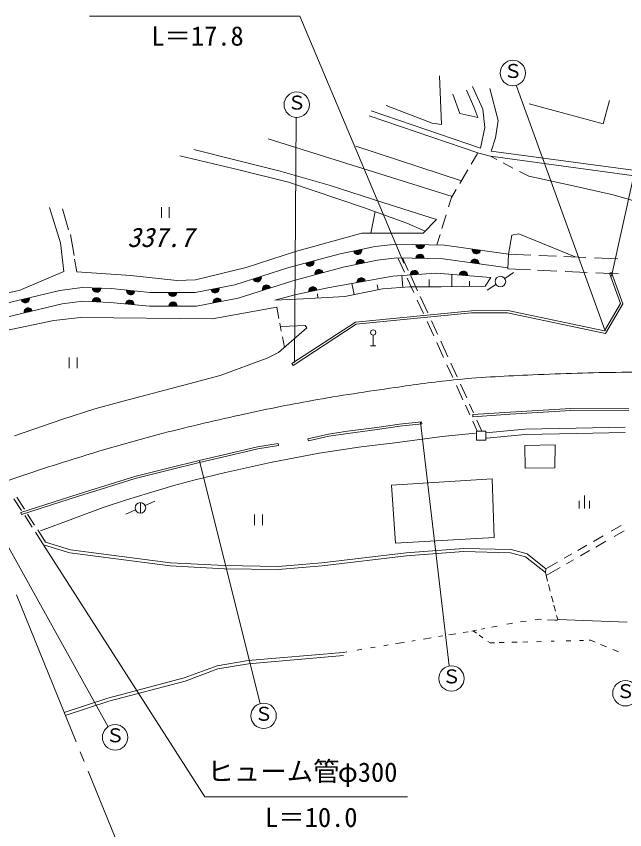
# Model space of a CAD drawing. Units: millimetres, scale not verified. Extents: x 40000 to 680000, y 20000 to 380000.
# Drawn here: x 76899 to 134413, y 261835 to 338687 of the extents above; entities that cross this region are included whole.
import ezdxf
from ezdxf.enums import TextEntityAlignment as Align

# ---------------------------------------------------------------- set-up
doc = ezdxf.new("R2010")
doc.units = ezdxf.units.MM
doc.header["$LTSCALE"] = 1000
for name, color, linetype, lineweight in [('M-BGD', 7, 'Continuous', 13), ('M-BMK', 2, 'Continuous', 13), ('M-BMK-SRVR', 3, 'Continuous', 13), ('M-STR-HTXT', 7, 'Continuous', 13)]:
    doc.layers.add(name, color=color, linetype=linetype, lineweight=lineweight)
doc.styles.add('ＭＳ ゴシック', font='')
doc.styles.get('ＭＳ ゴシック').set_extended_font_data('MS Gothic')

msp = doc.modelspace()

# ---------------------------------------------------------------- linework, layer by layer
at = {"layer": 'M-BGD'}
for p, q in [((116895, 333061), (117082, 328470)), ((121002, 329897), (120026, 332037)), ((118162, 331324), (118832, 329489)), ((120157, 330144), (119444, 331717)), ((121666, 331848), (122437, 328855)), ((132977, 330735), (132371, 328528)), ((110430, 329751), (120784, 326212)), ((116213, 328594), (111869, 330269)), ((120521, 329125), (120157, 330144)), ((121177, 328164), (121002, 329897)), ((132371, 328528), (125366, 330404)), ((110268, 329278), (120622, 325739)), ((118832, 329489), (120521, 329125)), ((117082, 328470), (116213, 328594)), ((120784, 326212), (121177, 328164)), ((122437, 328855), (122210, 327199)), ((118097, 321669), (100708, 327111)), ((122210, 327199), (121779, 325952)), ((97699, 325094), (93684, 326098)), ((118973, 323145), (109010, 326403)), ((121779, 325952), (135204, 324138)), ((92355, 325509), (97940, 324170)), ((101829, 324062), (97699, 325094)), ((119911, 324723), (120499, 325712)), ((121712, 325457), (120622, 325739)), ((121712, 325457), (135097, 323648)), ((122312, 325146), (121712, 325457)), ((123844, 324352), (122931, 324825)), ((97940, 324170), (102642, 323002)), ((106474, 322743), (101829, 324062)), ((118820, 322887), (119596, 324192)), ((125348, 323573), (124470, 324028)), ((129263, 322722), (125348, 323573)), ((102642, 323002), (109710, 320636)), ((111550, 321108), (106474, 322743)), ((118031, 321559), (118492, 322335)), ((133324, 321816), (129263, 322722)), ((117760, 320673), (118031, 321559)), ((140087, 319818), (133324, 321816)), ((81066, 317294), (80034, 320621)), ((81267, 320506), (81840, 318499)), ((90615, 319648), (90615, 320648)), ((91365, 320648), (91365, 319648)), ((109710, 320636), (113813, 319155)), ((116626, 319474), (111550, 321108)), ((110838, 320229), (110422, 318183)), ((117137, 318643), (117534, 319936)), ((113813, 319155), (115557, 318381)), ((115364, 318183), (116626, 319474)), ((103291, 316463), (109571, 318183)), ((109571, 318183), (115364, 318183)), ((82013, 318069), (82357, 316090)), ((116658, 317078), (116961, 318067)), ((123417, 316213), (123744, 317997)), ((123744, 317997), (124395, 318135)), ((124395, 318135), (129734, 315947)), ((81410, 314570), (81066, 317294)), ((107513, 316240), (110825, 316925)), ((110825, 316925), (112796, 317171)), ((112796, 317171), (117367, 317061)), ((117367, 317061), (123417, 316213)), ((98617, 314943), (103291, 316463)), ((102667, 314954), (107513, 316240)), ((111037, 315641), (112861, 315869)), ((112861, 315869), (117261, 315764)), ((112959, 315881), (113586, 314514)), ((123417, 316213), (123357, 314814)), ((123417, 316213), (125545, 316121)), ((126287, 316089), (127960, 316017)), ((128647, 315987), (130751, 315897)), ((131566, 315862), (133765, 315767)), ((82414, 315746), (82615, 314541)), ((107811, 314974), (111037, 315641)), ((113411, 315856), (113957, 314665)), ((117261, 315764), (123361, 314908)), ((77166, 312792), (81410, 314570)), ((82615, 314541), (87719, 314197)), ((93828, 313796), (98617, 314943)), ((97548, 313311), (102667, 314954)), ((103033, 313706), (107811, 314974)), ((116577, 314427), (112486, 314123)), ((121763, 314001), (116577, 314427)), ((123074, 313915), (123894, 314485)), ((123357, 314814), (125491, 314722)), ((126157, 314693), (128004, 314614)), ((128773, 314581), (130857, 314491)), ((131681, 314455), (133809, 314363)), ((132984, 314421), (133172, 314489)), ((134011, 311554), (132984, 314421)), ((134230, 311533), (133172, 314489)), ((87719, 314197), (92078, 313738)), ((92078, 313738), (93828, 313796)), ((97870, 312049), (103033, 313706)), ((112486, 314123), (106509, 313058)), ((113352, 314187), (113444, 313083)), ((113851, 313937), (114469, 312591)), ((114181, 314177), (114830, 312761)), ((115938, 313803), (115938, 313134)), ((118067, 314304), (118084, 313149)), ((119740, 313651), (119747, 313173)), ((121231, 313195), (121763, 314001)), ((73008, 311932), (77166, 312792)), ((74498, 311231), (81014, 312791)), ((81014, 312791), (83121, 313065)), ((83121, 313065), (85859, 312955)), ((85859, 312955), (89555, 312599)), ((93825, 312599), (97548, 313311)), ((106509, 313058), (103361, 312389)), ((107969, 312221), (111513, 312921)), ((108619, 313434), (108825, 312390)), ((111011, 313316), (111105, 312841)), ((111513, 312921), (114053, 313134)), ((114053, 313134), (117064, 313134)), ((117064, 313134), (121231, 313195)), ((122244, 313355), (121394, 312825)), ((89555, 312599), (93825, 312599)), ((93948, 311299), (97870, 312049)), ((103361, 312389), (101354, 311872)), ((104045, 311978), (107969, 312221)), ((105384, 312450), (105408, 312063)), ((115082, 312214), (115797, 310654)), ((74804, 309967), (81249, 311511)), ((81249, 311511), (83180, 311761)), ((83180, 311761), (85771, 311658)), ((85771, 311658), (89492, 311299)), ((89492, 311299), (93948, 311299)), ((101354, 311872), (104045, 311978)), ((114807, 311852), (115384, 310596)), ((132498, 308957), (134011, 311554)), ((132599, 308732), (134230, 311533)), ((101518, 311197), (95426, 310100)), ((101719, 310146), (101518, 311197)), ((108973, 309799), (119916, 310855)), ((109042, 309604), (119926, 310655)), ((119916, 310855), (123354, 310883)), ((119926, 310655), (123334, 310683)), ((123334, 310683), (132599, 308732)), ((123354, 310883), (132498, 308957)), ((80449, 309932), (67459, 307254)), ((82966, 310226), (80449, 309932)), ((95426, 310100), (82966, 310226)), ((102957, 305874), (108973, 309799)), ((115727, 309848), (116353, 308483)), ((116134, 309919), (116718, 308647)), ((101674, 306911), (104371, 309239)), ((101953, 308928), (101804, 309703)), ((104195, 309473), (101941, 309365)), ((103066, 305706), (109042, 309604)), ((104371, 309239), (104195, 309473)), ((102244, 307403), (102056, 308387)), ((110637, 308563), (110637, 307563)), ((110387, 307563), (110887, 307563)), ((116637, 307865), (117292, 306436)), ((117025, 307978), (117696, 306515)), ((100612, 306379), (101674, 306911)), ((81899, 305457), (81899, 306457)), ((82649, 306457), (82649, 305457)), ((96162, 304752), (100612, 306379)), ((102957, 305874), (103066, 305706)), ((117970, 305919), (118560, 304633)), ((117611, 305742), (118155, 304556)), ((93203, 303953), (96162, 304752)), ((87011, 302338), (93203, 303953)), ((118498, 303807), (119123, 302445)), ((118885, 303924), (119478, 302631)), ((84324, 301593), (87011, 302338)), ((119748, 302042), (120127, 301217)), ((81220, 300595), (84324, 301593)), ((119357, 301935), (119764, 301048)), ((123579, 301293), (120051, 301054)), ((129317, 301629), (123579, 301293)), ((129322, 301429), (123592, 301094)), ((134798, 301597), (129317, 301629)), ((134796, 301397), (129322, 301429)), ((76723, 299047), (81220, 300595)), ((120051, 301054), (120065, 300854)), ((123592, 301094), (120065, 300854)), ((120445, 300524), (120918, 299492)), ((110989, 299847), (108205, 299481)), ((113138, 300145), (110989, 299847)), ((113163, 299947), (111016, 299648)), ((115201, 300377), (113138, 300145)), ((115223, 300178), (113163, 299947)), ((115201, 300377), (115223, 300178)), ((120045, 300436), (120478, 299492)), ((124960, 299679), (129829, 299774)), ((129829, 299774), (134460, 299869)), ((106415, 299200), (104463, 298765)), ((106452, 299003), (104507, 298570)), ((108205, 299481), (106415, 299200)), ((108233, 299283), (106452, 299003)), ((111016, 299648), (108233, 299283)), ((112691, 298387), (117163, 298986)), ((117163, 298986), (120321, 299309)), ((120399, 299492), (120399, 298627)), ((121299, 299492), (120399, 299492)), ((121299, 299333), (124960, 299679)), ((121299, 298627), (121299, 299492)), ((121346, 298836), (124989, 299180)), ((124989, 299180), (129839, 299274)), ((129839, 299274), (134460, 299369)), ((99701, 298007), (101654, 298322)), ((101654, 298322), (101686, 298124)), ((104463, 298765), (104507, 298570)), ((109487, 297995), (112691, 298387)), ((120399, 298627), (121299, 298627)), ((124985, 298125), (127838, 298185)), ((127838, 298185), (127821, 296013)), ((94180, 296728), (97434, 297469)), ((97434, 297469), (99701, 298007)), ((97479, 297274), (99740, 297811)), ((99740, 297811), (101686, 298124)), ((105522, 297396), (109487, 297995)), ((125002, 295996), (124985, 298125)), ((91374, 296032), (94180, 296728)), ((94226, 296534), (97479, 297274)), ((100935, 296520), (105522, 297396)), ((88097, 295202), (91374, 296032)), ((91423, 295838), (94226, 296534)), ((96671, 295598), (100935, 296520)), ((127821, 296013), (125002, 295996)), ((84865, 294214), (88097, 295202)), ((88151, 295009), (91423, 295838)), ((93697, 294860), (96671, 295598)), ((84925, 294023), (88151, 295009)), ((89410, 293638), (91807, 294353)), ((91807, 294353), (93697, 294860)), ((112374, 294391), (121888, 294982)), ((112745, 288909), (112374, 294391)), ((121888, 294982), (122057, 289432)), ((82737, 293535), (84865, 294214)), ((82797, 293344), (84925, 294023)), ((87312, 292993), (89410, 293638)), ((77380, 292006), (76675, 293104)), ((77662, 292122), (76940, 293246)), ((77340, 291809), (82737, 293535)), ((77401, 291618), (82797, 293344)), ((85099, 292278), (87312, 292993)), ((89084, 292455), (89984, 292885)), ((130096, 292921), (130096, 292171)), ((130596, 293421), (130596, 292171)), ((131096, 292171), (131096, 292921)), ((82241, 291195), (85099, 292278)), ((88174, 292045), (87254, 291655)), ((88632, 292739), (88632, 291739)), ((77340, 291809), (77401, 291618)), ((78394, 290429), (77695, 291516)), ((78633, 290612), (77962, 291655)), ((99430, 290620), (99430, 291620)), ((100180, 291620), (100180, 290620)), ((79175, 290065), (82241, 291195)), ((133129, 290040), (134081, 290588)), ((79417, 288837), (78706, 289943)), ((79669, 288999), (78925, 290157)), ((133424, 289541), (134366, 290079)), ((79669, 288999), (82033, 288291)), ((122057, 289432), (112745, 288909)), ((131450, 289075), (132366, 289602)), ((131680, 288543), (132637, 289090)), ((79583, 288712), (81970, 287997)), ((82033, 288291), (91464, 287063)), ((113752, 288000), (119179, 288413)), ((119179, 288413), (123670, 288303)), ((123670, 288303), (125185, 287890)), ((129970, 288223), (130830, 288718)), ((130221, 287708), (131083, 288201)), ((81970, 287997), (91437, 286764)), ((105790, 287063), (113752, 288000)), ((105821, 286765), (113781, 287701)), ((113781, 287701), (119187, 288113)), ((119187, 288113), (123626, 288004)), ((123626, 288004), (125046, 287616)), ((125046, 287616), (126920, 286123)), ((125185, 287890), (126948, 286485)), ((128675, 287478), (129402, 287896)), ((91437, 286764), (96578, 286488)), ((91464, 287063), (96589, 286788)), ((96589, 286788), (101658, 286705)), ((101658, 286705), (105790, 287063)), ((101668, 286405), (105821, 286765)), ((126948, 286485), (128051, 287119)), ((128917, 286962), (129579, 287341)), ((96578, 286488), (101668, 286405)), ((126948, 286485), (126920, 286123)), ((126920, 286123), (127126, 285333)), ((126989, 285859), (128309, 286614)), ((127211, 285007), (127376, 284376)), ((127496, 283916), (127651, 283323)), ((127719, 283063), (127867, 282498)), ((127976, 282081), (128077, 281691)), ((123256, 281250), (123670, 281333)), ((123670, 281333), (123791, 281351)), ((124575, 281465), (125097, 281541)), ((125961, 281667), (126314, 281719)), ((126314, 281719), (126539, 281708)), ((127105, 281681), (127811, 281647)), ((127811, 281647), (128050, 281636)), ((128077, 281691), (134634, 281443)), ((119604, 280537), (119145, 280461)), ((120088, 280617), (119957, 280595)), ((120088, 280617), (120407, 280680)), ((120402, 280395), (120088, 280617)), ((120877, 280774), (121198, 280839)), ((121850, 280969), (122348, 281069)), ((116125, 279963), (115390, 279842)), ((117233, 280146), (116816, 280077)), ((118460, 280348), (117800, 280239)), ((120992, 279978), (120650, 280220)), ((110816, 279088), (110392, 279018)), ((112042, 279290), (111629, 279222)), ((113601, 279547), (112749, 279407)), ((114619, 279715), (114285, 279660)), ((121686, 279487), (121479, 279633)), ((122112, 279498), (121686, 279487)), ((123018, 279522), (122538, 279509)), ((124234, 279554), (123740, 279541)), ((125266, 279580), (124771, 279568)), ((126538, 279614), (126071, 279601)), ((127740, 279645), (127471, 279638)), ((129322, 279686), (128870, 279674)), ((130509, 279717), (130128, 279707)), ((131190, 279735), (131060, 279732)), ((131618, 279556), (131190, 279735)), ((132678, 279113), (132136, 279340)), ((98823, 277818), (107809, 278592)), ((98861, 277521), (107834, 278293)), ((108143, 278647), (107809, 278592)), ((109575, 278883), (109108, 278807)), ((133367, 278826), (133278, 278863)), ((133825, 278638), (133367, 278826)), ((95877, 277319), (98823, 277818)), ((95955, 277028), (98861, 277521)), ((92782, 276171), (95877, 277319)), ((92873, 275885), (95955, 277028)), ((85569, 274274), (92782, 276171)), ((85654, 273986), (92873, 275885)), ((81440, 272910), (85569, 274274)), ((81534, 272625), (85654, 273986))]:
    msp.add_line(p, q, dxfattribs=at)
for centre, radius in [((122661, 313625), 500), ((110637, 308813), 250), ((88632, 292239), 500)]:
    msp.add_circle(centre, radius, dxfattribs=at)
for centre, radius, start, end in [((109169, 316582), 400, 191.67371, 11.67371), ((109169, 316582), 400, 191.67371, 11.67371), ((109169, 316582), 350, 191.67371, 11.67371), ((109169, 316582), 300, 191.67371, 11.67371), ((109169, 316582), 250, 191.67371, 11.67371), ((115082, 317116), 400, 178.62791, 358.62791), ((115082, 317116), 400, 178.62791, 358.62791), ((115082, 317116), 350, 178.62791, 358.62791), ((115082, 317116), 300, 178.62791, 358.62791), ((115082, 317116), 250, 178.62791, 358.62791), ((115082, 317116), 200, 178.62791, 358.62791), ((115082, 317116), 150, 178.62791, 358.62791), ((115082, 317116), 100, 178.62791, 358.62791), ((115082, 317116), 50, 178.62791, 358.62791), ((120392, 316637), 400, 172.01513, 352.01513), ((120392, 316637), 400, 172.01513, 352.01513), ((120392, 316637), 350, 172.01513, 352.01513), ((120392, 316637), 300, 172.01513, 352.01513), ((120392, 316637), 250, 172.01513, 352.01513), ((120392, 316637), 200, 172.01513, 352.01513), ((120392, 316637), 150, 172.01513, 352.01513), ((120392, 316637), 100, 172.01513, 352.01513), ((120392, 316637), 50, 172.01513, 352.01513), ((109169, 316582), 200, 191.67371, 11.67371), ((109169, 316582), 150, 191.67371, 11.67371), ((109169, 316582), 100, 191.67371, 11.67371), ((109169, 316582), 50, 191.67371, 11.67371), ((115061, 315816), 400, 358.62791, 178.62791), ((115061, 315816), 400, 358.62791, 178.62791), ((115061, 315816), 350, 358.62791, 178.62791), ((115061, 315816), 300, 358.62791, 178.62791), ((115061, 315816), 250, 358.62791, 178.62791), ((115061, 315816), 200, 358.62791, 178.62791), ((115061, 315816), 150, 358.62791, 178.62791), ((115061, 315816), 100, 358.62791, 178.62791), ((115061, 315816), 50, 358.62791, 178.62791), ((104648, 315455), 400, 195.32659, 15.32659), ((104648, 315455), 400, 195.32659, 15.32659), ((104648, 315455), 350, 195.32659, 15.32659), ((104648, 315455), 300, 195.32659, 15.32659), ((104648, 315455), 250, 195.32659, 15.32659), ((104648, 315455), 200, 195.32659, 15.32659), ((104648, 315455), 150, 195.32659, 15.32659), ((104648, 315455), 100, 195.32659, 15.32659), ((104648, 315455), 50, 195.32659, 15.32659), ((109424, 315308), 400, 11.67371, 191.67371), ((109424, 315308), 400, 11.67371, 191.67371), ((109424, 315308), 350, 11.67371, 191.67371), ((109424, 315308), 300, 11.67371, 191.67371), ((109424, 315308), 250, 11.67371, 191.67371), ((109424, 315308), 200, 11.67371, 191.67371), ((109424, 315308), 150, 11.67371, 191.67371), ((109424, 315308), 100, 11.67371, 191.67371), ((109424, 315308), 50, 11.67371, 191.67371), ((120249, 315345), 400, 352.01513, 172.01513), ((120249, 315345), 400, 352.01513, 172.01513), ((120249, 315345), 350, 352.01513, 172.01513), ((120249, 315345), 300, 352.01513, 172.01513), ((120249, 315345), 250, 352.01513, 172.01513), ((120249, 315345), 200, 352.01513, 172.01513), ((120249, 315345), 150, 352.01513, 172.01513), ((120249, 315345), 100, 352.01513, 172.01513), ((120249, 315345), 50, 352.01513, 172.01513), ((105532, 314369), 400, 14.87096, 194.87096), ((105532, 314369), 400, 14.87096, 194.87096), ((105532, 314369), 350, 14.87096, 194.87096), ((105532, 314369), 300, 14.87096, 194.87096), ((105532, 314369), 250, 14.87096, 194.87096), ((105532, 314369), 200, 14.87096, 194.87096), ((105532, 314369), 150, 14.87096, 194.87096), ((105532, 314369), 100, 14.87096, 194.87096), ((105532, 314369), 50, 14.87096, 194.87096), ((114532, 314275), 400, 4.25209, 184.25209), ((114532, 314275), 400, 4.25209, 184.25209), ((114532, 314275), 350, 4.25209, 184.25209), ((114532, 314275), 300, 4.25209, 184.25209), ((114532, 314275), 250, 4.25209, 184.25209), ((114532, 314275), 200, 4.25209, 184.25209), ((114532, 314275), 150, 4.25209, 184.25209), ((114532, 314275), 100, 4.25209, 184.25209), ((114532, 314275), 50, 4.25209, 184.25209), ((119170, 314214), 400, 355.30589, 175.30589), ((119170, 314214), 400, 355.30589, 175.30589), ((119170, 314214), 350, 355.30589, 175.30589), ((119170, 314214), 300, 355.30589, 175.30589), ((119170, 314214), 250, 355.30589, 175.30589), ((119170, 314214), 200, 355.30589, 175.30589), ((119170, 314214), 150, 355.30589, 175.30589), ((99666, 313991), 400, 197.78913, 17.78913), ((99666, 313991), 400, 197.78913, 17.78913), ((99666, 313991), 350, 197.78913, 17.78913), ((99666, 313991), 300, 197.78913, 17.78913), ((99666, 313991), 250, 197.78913, 17.78913), ((99666, 313991), 200, 197.78913, 17.78913), ((99666, 313991), 150, 197.78913, 17.78913), ((99666, 313991), 100, 197.78913, 17.78913), ((99666, 313991), 50, 197.78913, 17.78913), ((109498, 313590), 400, 10.09944, 190.09944), ((109498, 313590), 400, 10.09944, 190.09944), ((109498, 313590), 350, 10.09944, 190.09944), ((109498, 313590), 300, 10.09944, 190.09944), ((109498, 313590), 250, 10.09944, 190.09944), ((109498, 313590), 200, 10.09944, 190.09944), ((109498, 313590), 150, 10.09944, 190.09944), ((109498, 313590), 100, 10.09944, 190.09944), ((109498, 313590), 50, 10.09944, 190.09944), ((119170, 314214), 100, 355.30589, 175.30589), ((119170, 314214), 50, 355.30589, 175.30589), ((84490, 313010), 400, 177.70939, 357.70939), ((84490, 313010), 400, 177.70939, 357.70939), ((84490, 313010), 350, 177.70939, 357.70939), ((84490, 313010), 300, 177.70939, 357.70939), ((84490, 313010), 250, 177.70939, 357.70939), ((84490, 313010), 200, 177.70939, 357.70939), ((84490, 313010), 150, 177.70939, 357.70939), ((84490, 313010), 100, 177.70939, 357.70939), ((84490, 313010), 50, 177.70939, 357.70939), ((87707, 312777), 400, 174.49959, 354.49959), ((87707, 312777), 400, 174.49959, 354.49959), ((87707, 312777), 350, 174.49959, 354.49959), ((87707, 312777), 300, 174.49959, 354.49959), ((87707, 312777), 250, 174.49959, 354.49959), ((87707, 312777), 200, 174.49959, 354.49959), ((87707, 312777), 150, 174.49959, 354.49959), ((87707, 312777), 100, 174.49959, 354.49959), ((95687, 312955), 400, 190.82301, 10.82301), ((95687, 312955), 400, 190.82301, 10.82301), ((95687, 312955), 350, 190.82301, 10.82301), ((95687, 312955), 300, 190.82301, 10.82301), ((95687, 312955), 250, 190.82301, 10.82301), ((95687, 312955), 200, 190.82301, 10.82301), ((95687, 312955), 150, 190.82301, 10.82301), ((95687, 312955), 100, 190.82301, 10.82301), ((95687, 312955), 50, 190.82301, 10.82301), ((100562, 312907), 400, 17.6711, 197.6711), ((100562, 312907), 400, 17.6711, 197.6711), ((100562, 312907), 350, 17.6711, 197.6711), ((100562, 312907), 300, 17.6711, 197.6711), ((100562, 312907), 250, 17.6711, 197.6711), ((100562, 312907), 200, 17.6711, 197.6711), ((100562, 312907), 150, 17.6711, 197.6711), ((100562, 312907), 100, 17.6711, 197.6711), ((100562, 312907), 50, 17.6711, 197.6711), ((104935, 312723), 400, 12.00021, 192.00021), ((104935, 312723), 400, 12.00021, 192.00021), ((104935, 312723), 350, 12.00021, 192.00021), ((104935, 312723), 300, 12.00021, 192.00021), ((104935, 312723), 250, 12.00021, 192.00021), ((104935, 312723), 200, 12.00021, 192.00021), ((104935, 312723), 150, 12.00021, 192.00021), ((104935, 312723), 100, 12.00021, 192.00021), ((77756, 312011), 400, 193.46841, 13.46841), ((77756, 312011), 400, 193.46841, 13.46841), ((77756, 312011), 350, 193.46841, 13.46841), ((77756, 312011), 300, 193.46841, 13.46841), ((77756, 312011), 250, 193.46841, 13.46841), ((77756, 312011), 200, 193.46841, 13.46841), ((77756, 312011), 150, 193.46841, 13.46841), ((77756, 312011), 100, 193.46841, 13.46841), ((77756, 312011), 50, 193.46841, 13.46841), ((84475, 311710), 400, 357.70939, 177.70939), ((84475, 311710), 400, 357.70939, 177.70939), ((84475, 311710), 350, 357.70939, 177.70939), ((87707, 312777), 50, 174.49959, 354.49959), ((91690, 312599), 400, 180, 0), ((91690, 312599), 400, 180, 0), ((91690, 312599), 350, 180, 0), ((91690, 312599), 300, 180, 0), ((91690, 312599), 250, 180, 0), ((91690, 312599), 200, 180, 0), ((91690, 312599), 150, 180, 0), ((91690, 312599), 100, 180, 0), ((91690, 312599), 50, 180, 0), ((95909, 311674), 400, 10.82301, 190.82301), ((95909, 311674), 400, 10.82301, 190.82301), ((95909, 311674), 350, 10.82301, 190.82301), ((104935, 312723), 50, 12.00021, 192.00021), ((84475, 311710), 300, 357.70939, 177.70939), ((84475, 311710), 250, 357.70939, 177.70939), ((84475, 311710), 200, 357.70939, 177.70939), ((84475, 311710), 150, 357.70939, 177.70939), ((84475, 311710), 100, 357.70939, 177.70939), ((84475, 311710), 50, 357.70939, 177.70939), ((87631, 311479), 400, 354.49959, 174.49959), ((87631, 311479), 400, 354.49959, 174.49959), ((87631, 311479), 350, 354.49959, 174.49959), ((87631, 311479), 300, 354.49959, 174.49959), ((87631, 311479), 250, 354.49959, 174.49959), ((87631, 311479), 200, 354.49959, 174.49959), ((87631, 311479), 150, 354.49959, 174.49959), ((87631, 311479), 100, 354.49959, 174.49959), ((87631, 311479), 50, 354.49959, 174.49959), ((91720, 311299), 400, 0, 180), ((91720, 311299), 400, 0, 180), ((91720, 311299), 350, 0, 180), ((91720, 311299), 300, 0, 180), ((91720, 311299), 250, 0, 180), ((91720, 311299), 200, 0, 180), ((91720, 311299), 150, 0, 180), ((91720, 311299), 100, 0, 180), ((91720, 311299), 50, 0, 180), ((95909, 311674), 300, 10.82301, 190.82301), ((95909, 311674), 250, 10.82301, 190.82301), ((95909, 311674), 200, 10.82301, 190.82301), ((95909, 311674), 150, 10.82301, 190.82301), ((95909, 311674), 100, 10.82301, 190.82301), ((95909, 311674), 50, 10.82301, 190.82301), ((78026, 310739), 400, 13.46841, 193.46841), ((78026, 310739), 400, 13.46841, 193.46841), ((78026, 310739), 350, 13.46841, 193.46841), ((78026, 310739), 300, 13.46841, 193.46841), ((78026, 310739), 250, 13.46841, 193.46841), ((78026, 310739), 200, 13.46841, 193.46841), ((78026, 310739), 150, 13.46841, 193.46841), ((78026, 310739), 100, 13.46841, 193.46841), ((78026, 310739), 50, 13.46841, 193.46841)]:
    msp.add_arc(centre, radius, start, end, dxfattribs=at)
at = {"layer": 'M-BMK'}
msp.add_open_spline([(73885, 294085), (76369, 294923), (78853, 295762), (81351, 296556), (84312, 297498), (87293, 298377), (90299, 299164), (92858, 299834), (95434, 300437), (98019, 301004), (100295, 301504), (102577, 301975), (104870, 302385), (107468, 302849), (110079, 303234), (112693, 303612), (114530, 303877), (116369, 304139), (118214, 304328), (120542, 304565), (122880, 304685), (125219, 304788), (127997, 304910), (130774, 305009), (133553, 305043), (136638, 305082), (139724, 305042), (142807, 304890), (146125, 304727), (149438, 304434), (152726, 303970), (155864, 303527), (158978, 302927), (162082, 302283), (164220, 301839), (166354, 301374), (168473, 300851), (169030, 300714), (169587, 300572), (170143, 300431)], degree=3, knots=[0, 0, 0, 0, 1, 1, 1, 2, 2, 2, 3, 3, 3, 4, 4, 4, 5, 5, 5, 6, 6, 6, 7, 7, 7, 8, 8, 8, 9, 9, 9, 10, 10, 10, 11, 11, 11, 12, 12, 12, 13, 13, 13, 13], dxfattribs=at)
at = {"layer": 'M-BMK-SRVR'}
for p, q in [((76915, 284025), (82571, 270132)), ((82948, 269206), (83325, 268280)), ((87246, 258648), (83702, 267353))]:
    msp.add_line(p, q, dxfattribs=at)
at = {"layer": 'M-STR-HTXT'}
for p, q in [((103706, 338687), (83832, 338687)), ((103706, 338687), (113537, 315375)), ((132576, 308956), (124148, 332164)), ((133164, 314142), (136976, 331459)), ((103197, 305968), (103365, 329137)), ((115100, 300328), (117827, 277310)), ((94204, 296641), (99944, 273748)), ((74921, 290760), (85572, 271559)), ((79421, 288831), (94734, 264935)), ((113890, 264935), (94734, 264935))]:
    msp.add_line(p, q, dxfattribs=at)
for centre in [(123841, 333325), (103408, 330337), (118033, 276128), (134479, 274732), (100281, 272596), (86240, 270562)]:
    msp.add_circle(centre, 1200, dxfattribs=at)

# ---------------------------------------------------------------- texts
at = {"layer": 'M-BGD', "style": 'ＭＳ ゴシック', "oblique": 15}
msp.add_text('337.7', height=1833, dxfattribs=at).set_placement((87406, 316336), align=Align.BOTTOM_LEFT)
at = {"layer": 'M-STR-HTXT', "style": 'ＭＳ ゴシック'}
for s, height, p in [('L＝17.8', 1833, (89661, 335362)), ('Ｓ', 1320, (122951, 332464)), ('Ｓ', 1320, (102518, 329476)), ('Ｓ', 1320, (117143, 275267)), ('Ｓ', 1320, (133589, 273871)), ('Ｓ', 1320, (99391, 271735)), ('Ｓ', 1320, (85350, 269701)), ('ヒューム管', 1833, (94959, 265889)), ('φ300', 1833, (107290, 265808)), ('L＝10.0', 1833, (100419, 261545))]:
    msp.add_text(s, height=height, dxfattribs=at).set_placement(p, align=Align.BOTTOM_LEFT)

doc.saveas('drawing.dxf')
